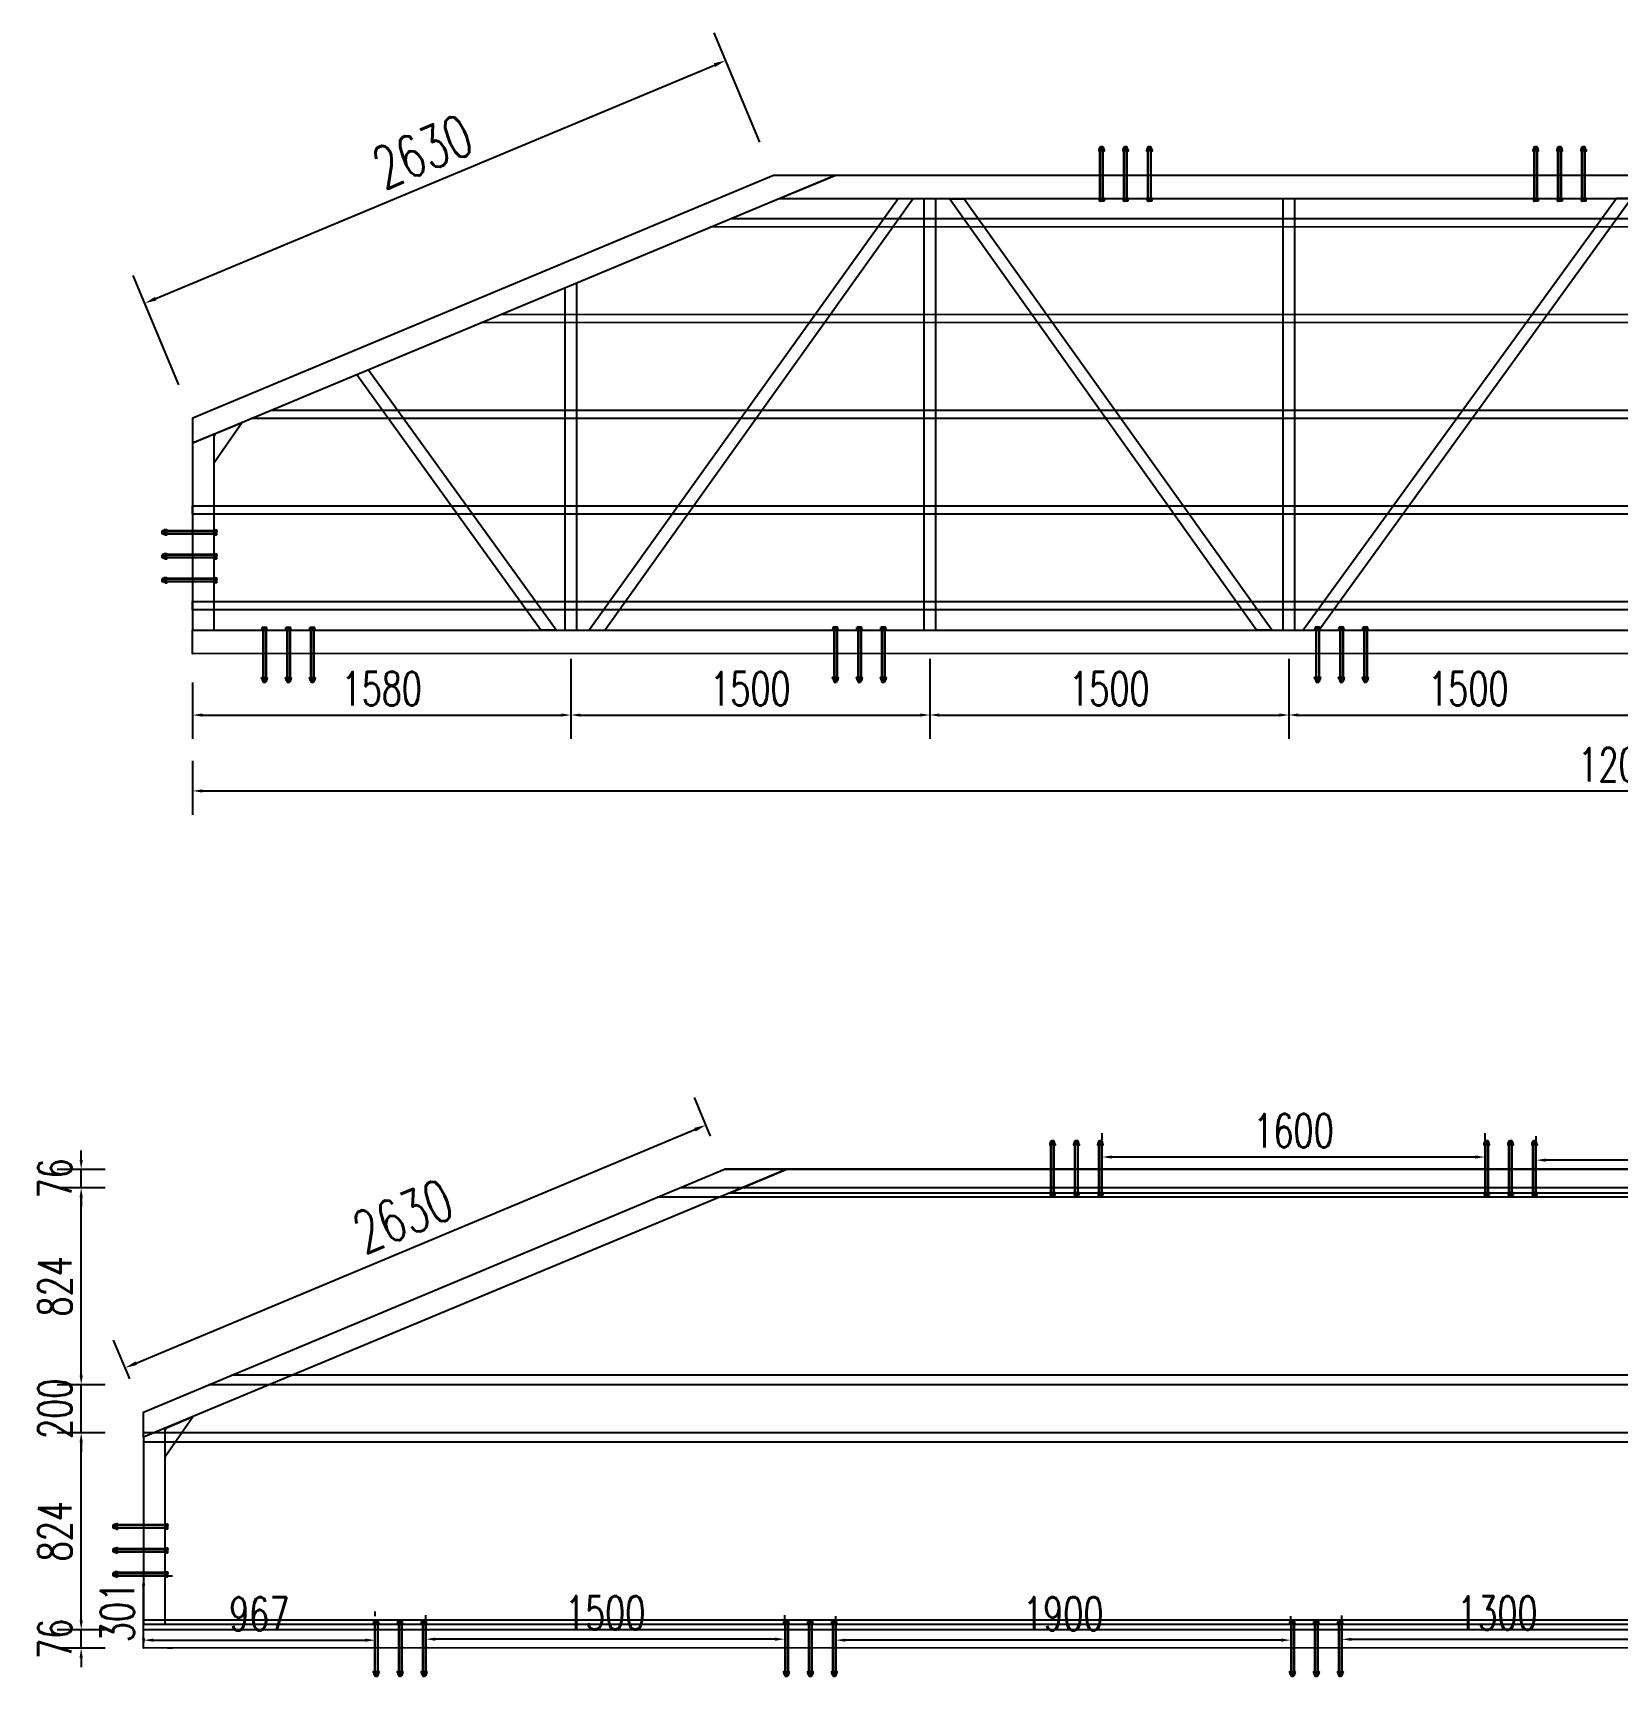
# Model space of a CAD drawing. Extents: x -18540 to 926017, y -610001 to -56924.
# Drawn here: x 34835 to 41456, y -579669 to -572803 of the extents above; entities that cross this region are included whole.
import ezdxf

# ---------------------------------------------------------------- set-up
doc = ezdxf.new("R2010")
doc.units = 0
doc.header["$LTSCALE"] = 10
doc.header["$MEASUREMENT"] = 0
for name, color, linetype in [('BJ02', 2, 'Continuous'), ('DIM_LEAD', 3, 'Continuous'), ('W-STEEL_FRAME钢架', 3, 'Continuous'), ('W-STEEL_KEEL钢龙骨', 5, 'Continuous'), ('浮箱U槽', 5, 'Continuous'), ('螺栓孔位', 2, 'Continuous')]:
    doc.layers.add(name, color=color, linetype=linetype)
doc.styles.add('STANDARD_T3', font='simplex.shx', dxfattribs={"width": 0.7, "bigfont": 'gbcbig.shx'})
doc.dimstyles.new('W&&10', dxfattribs={"dimtxt": 35, "dimasz": 10, "dimexe": 25, "dimexo": 30, "dimgap": 10, "dimtad": 1, "dimdec": 0, "dimzin": 0, "dimdsep": 46, "dimtxsty": 'STANDARD_T3', "dimcen": 0.09, "dimclrd": 1, "dimclre": 1, "dimclrt": 7, "dimazin": 2, "dimtfac": 1, "dimtdec": 0, "dimtix": 1, "dimtmove": 2, "dimatfit": 3, "dimfxl": 100, "dimtolj": 1, "dimtzin": 0, "dimarcsym": 0})
doc.dimstyles.new('W&&20', dxfattribs={"dimtxt": 70, "dimasz": 20, "dimexe": 50, "dimexo": 60, "dimgap": 20, "dimtad": 1, "dimdec": 0, "dimzin": 0, "dimdsep": 46, "dimtxsty": 'STANDARD_T3', "dimcen": 0.09, "dimclrd": 1, "dimclre": 1, "dimclrt": 7, "dimazin": 2, "dimtfac": 1, "dimtdec": 0, "dimtix": 1, "dimtmove": 2, "dimatfit": 3, "dimfxl": 100, "dimtolj": 1, "dimtzin": 0, "dimarcsym": 0})
doc.dimstyles.new('W&&40', dxfattribs={"dimtxt": 140, "dimasz": 40, "dimexe": 100, "dimexo": 120, "dimgap": 40, "dimtad": 1, "dimdec": 0, "dimzin": 0, "dimdsep": 46, "dimtxsty": 'STANDARD_T3', "dimcen": 0.09, "dimclrd": 1, "dimclre": 1, "dimclrt": 7, "dimazin": 2, "dimtfac": 1, "dimtdec": 0, "dimtix": 1, "dimtmove": 2, "dimatfit": 3, "dimfxl": 100, "dimtolj": 1, "dimtzin": 0, "dimarcsym": 0})
doc.dimstyles.new('W&&50', dxfattribs={"dimtxt": 175, "dimasz": 50, "dimexe": 125, "dimexo": 150, "dimgap": 50, "dimtad": 1, "dimdec": 0, "dimzin": 0, "dimdsep": 46, "dimtxsty": 'STANDARD_T3', "dimcen": 0.09, "dimclrd": 1, "dimclre": 1, "dimclrt": 7, "dimazin": 2, "dimtfac": 1, "dimtdec": 0, "dimtix": 1, "dimtmove": 2, "dimatfit": 3, "dimfxl": 100, "dimtolj": 1, "dimtzin": 0, "dimarcsym": 0})

# ---------------------------------------------------------------- blocks, each defined once
blk = doc.blocks.new('01')
h = blk.add_hatch()
h.set_pattern_fill('HOUND', color=77, scale=5)
h.set_pattern_definition([(0, (0, 0), (31.75, 7.9375), [127, -63.5]), (90, (0, 0), (-7.9375, -31.75), [127, -63.5])])
h.paths.add_polyline_path([(50227.1, 12927.9), (50227.1, 12727.9), (50427.1, 12727.9), (50427.1, 12927.9)])
h.paths.add_polyline_path([(50382.1, 12892.9, -1), (50402.1, 12892.9, -1)], flags=16)
h.paths.add_polyline_path([(50252.1, 12892.9, -1), (50272.1, 12892.9, -1)], flags=16)
h.paths.add_polyline_path([(50402.1, 12762.9, -1), (50382.1, 12762.9, -1)], flags=16)
h.paths.add_polyline_path([(50272.1, 12762.9, -1), (50252.1, 12762.9, -1)], flags=16)
at = {"color": 251}
blk.add_lwpolyline([(50227.1, 12927.9), (50427.1, 12927.9), (50427.1, 12727.9), (50227.1, 12727.9)], close=True, dxfattribs=at)
at = {"color": 6}
for centre in [(50262.1, 12892.9), (50392.1, 12892.9), (50262.1, 12762.9), (50392.1, 12762.9)]:
    blk.add_circle(centre, 10, dxfattribs=at)
blk = doc.blocks.new('*D2033')
at = {"color": 1, "lineweight": -2, "transparency": 16777216}
for p, q in [((400061.2, -112418), (399843.8, -112418)), ((399893.8, -112438), (399893.8, -112798.5)), ((399981.3, -112818.5), (399843.8, -112818.5))]:
    blk.add_line(p, q, dxfattribs=at)
at = {"color": 1, "transparency": 16777216}
for points in [[(399890.5, -112438), (399897.1, -112438), (399893.8, -112418)], [(399890.5, -112798.5), (399897.1, -112798.5), (399893.8, -112818.5)]]:
    blk.add_solid(points, dxfattribs=at)
at = {"layer": 'Defpoints', "color": 0, "transparency": 16777216}
for p in [(400121.2, -112418), (399893.8, -112818.5), (400041.3, -112818.5)]:
    blk.add_point(p, dxfattribs=at)
at = {"color": 7, "transparency": 16777216, "insert": (399838.8, -112618.3), "char_height": 70, "attachment_point": 5, "rotation": 90, "style": 'STANDARD_T3'}
blk.add_mtext('\\A1;400', dxfattribs=at)
blk = doc.blocks.new('*D2034')
at = {"color": 1, "lineweight": -2, "transparency": 16777216}
for p, q in [((399981.3, -114018), (399827.5, -114018)), ((399877.5, -114038), (399877.5, -114397.6)), ((400061.4, -114417.6), (399827.5, -114417.6))]:
    blk.add_line(p, q, dxfattribs=at)
at = {"color": 1, "transparency": 16777216}
for points in [[(399874.2, -114038), (399880.9, -114038), (399877.5, -114018)], [(399874.2, -114397.6), (399880.9, -114397.6), (399877.5, -114417.6)]]:
    blk.add_solid(points, dxfattribs=at)
at = {"layer": 'Defpoints', "color": 0, "transparency": 16777216}
for p in [(400041.3, -114018), (399877.5, -114417.6), (400121.4, -114417.6)]:
    blk.add_point(p, dxfattribs=at)
at = {"color": 7, "transparency": 16777216, "insert": (399822.5, -114217.8), "char_height": 70, "attachment_point": 5, "rotation": 90, "style": 'STANDARD_T3'}
blk.add_mtext('\\A1;400', dxfattribs=at)
blk = doc.blocks.new('*D1748')
at = {"color": 1, "lineweight": -2, "transparency": 16777216}
for p, q in [((400014.2, -112535.2), (400111.2, -112535.2)), ((400004.2, -112548), (400004.2, -112560.2)), ((400121.2, -112548), (400121.2, -112560.2))]:
    blk.add_line(p, q, dxfattribs=at)
at = {"color": 1, "transparency": 16777216}
for points in [[(400014.2, -112533.5), (400014.2, -112536.9), (400004.2, -112535.2)], [(400111.2, -112533.5), (400111.2, -112536.9), (400121.2, -112535.2)]]:
    blk.add_solid(points, dxfattribs=at)
at = {"layer": 'Defpoints', "color": 0, "transparency": 16777216}
for p in [(400004.2, -112518), (400121.2, -112518), (400121.2, -112535.2)]:
    blk.add_point(p, dxfattribs=at)
at = {"color": 7, "transparency": 16777216, "insert": (400062.7, -112507.7), "char_height": 35, "attachment_point": 5, "style": 'STANDARD_T3'}
blk.add_mtext('\\A1;117', dxfattribs=at)
blk = doc.blocks.new('1')
at = {"lineweight": -3}
for p, q in [((-1521938.3, 1214338.4), (-1521935.3, 1214338.4)), ((-1521938.3, 1214336.4), (-1521931.3, 1214336.4)), ((-1521938.3, 1214336.4), (-1521914.3, 1214336.4)), ((-1521936.3, 1214341.4), (-1521936.3, 1214346.4)), ((-1521936.3, 1214346.4), (-1521916.3, 1214346.4)), ((-1521935.3, 1214341.4), (-1521936.3, 1214341.4)), ((-1521933.9, 1214347.4), (-1521931.6, 1214347.4)), ((-1521933.3, 1214351.8), (-1521931.3, 1214354.8)), ((-1521933.3, 1214136.4), (-1521933.3, 1214351.8)), ((-1521919.3, 1214351.8), (-1521933.3, 1214351.8)), ((-1521931.6, 1214347.4), (-1521918.6, 1214347.4)), ((-1521931.6, 1214346.4), (-1521931.6, 1214341.4)), ((-1521921.3, 1214354.8), (-1521931.3, 1214354.8)), ((-1521919.3, 1214351.8), (-1521921.3, 1214354.8)), ((-1521918.6, 1214347.4), (-1521920.9, 1214347.4)), ((-1521920.9, 1214346.4), (-1521920.9, 1214341.4)), ((-1521919.3, 1214136.4), (-1521919.3, 1214351.8)), ((-1521917.3, 1214341.4), (-1521916.3, 1214341.4)), ((-1521914.3, 1214338.4), (-1521917.3, 1214338.4)), ((-1521916.3, 1214341.4), (-1521916.3, 1214346.4)), ((-1521938.3, 1214136.4), (-1521931.3, 1214136.4)), ((-1521938.3, 1214136.4), (-1521914.3, 1214136.4)), ((-1521938.3, 1214134.4), (-1521935.3, 1214134.4)), ((-1521935.3, 1214131.4), (-1521936.3, 1214131.4)), ((-1521936.3, 1214131.4), (-1521936.3, 1214126.4)), ((-1521936.3, 1214126.4), (-1521916.3, 1214126.4)), ((-1521933.9, 1214125.4), (-1521931.6, 1214125.4)), ((-1521931.6, 1214126.4), (-1521931.6, 1214131.4)), ((-1521931.6, 1214125.4), (-1521918.6, 1214125.4)), ((-1521920.9, 1214126.4), (-1521920.9, 1214131.4)), ((-1521918.6, 1214125.4), (-1521920.9, 1214125.4)), ((-1521914.3, 1214134.4), (-1521917.3, 1214134.4)), ((-1521917.3, 1214131.4), (-1521916.3, 1214131.4)), ((-1521916.3, 1214131.4), (-1521916.3, 1214126.4))]:
    blk.add_line(p, q, dxfattribs=at)
at = {"color": 1}
for p, q in [((-1521936.3, 1214346.4), (-1521933.9, 1214347.4)), ((-1521918.6, 1214347.4), (-1521916.3, 1214346.4))]:
    blk.add_line(p, q, dxfattribs=at)
at = {"color": 6, "lineweight": -3}
for p, q in [((-1521931.3, 1214136.4), (-1521931.3, 1214354.8)), ((-1521921.3, 1214136.4), (-1521921.3, 1214354.8))]:
    blk.add_line(p, q, dxfattribs=at)
at = {"lineweight": -3}
for points in [[(-1521933.3, 1214336.4), (-1521938.3, 1214336.4), (-1521938.3, 1214338.4), (-1521914.3, 1214338.4), (-1521914.3, 1214336.4), (-1521919.3, 1214336.4)], [(-1521935.3, 1214338.4), (-1521935.3, 1214341.4), (-1521917.3, 1214341.4), (-1521917.3, 1214338.4)], [(-1521933.3, 1214136.4), (-1521938.3, 1214136.4), (-1521938.3, 1214134.4), (-1521914.3, 1214134.4), (-1521914.3, 1214136.4), (-1521919.3, 1214136.4)], [(-1521935.3, 1214134.4), (-1521935.3, 1214131.4), (-1521917.3, 1214131.4), (-1521917.3, 1214134.4)]]:
    blk.add_lwpolyline(points, dxfattribs=at)
for centre, radius, start, end in [((-1521933.9, 1214128.6), 3.22, 223.60282, 316.39718), ((-1521926.3, 1214140.1), 14.7, 248.76069, 291.23931), ((-1521918.6, 1214128.6), 3.22, 223.60282, 316.39718)]:
    blk.add_arc(centre, radius, start, end, dxfattribs=at)
blk = doc.blocks.new('螺栓孔位')
at = {"layer": '螺栓孔位', "color": 1, "rotation": 270}
for p in [(-1214244.1, -1521833.3), (-1214244.1, -1521933.3), (-1214244.1, -1522033.3)]:
    blk.add_blockref('1', p, dxfattribs=at)
blk = doc.blocks.new('*D514')
at = {"layer": 'Defpoints', "color": 0, "transparency": 16777216}
for p in [(41117.4, -577513.3), (41117.4, -577549.7), (42917.4, -577549.2)]:
    blk.add_point(p, dxfattribs=at)
at = {"layer": '浮箱U槽', "color": 1, "lineweight": -2, "transparency": 16777216}
for p, q in [((41117.4, -577429.7), (41117.4, -577413.3)), ((42917.4, -577429.2), (42917.4, -577413.3)), ((42877.4, -577513.3), (41157.4, -577513.3))]:
    blk.add_line(p, q, dxfattribs=at)
at = {"layer": '浮箱U槽', "color": 1, "transparency": 16777216}
for points in [[(41157.4, -577506.6), (41157.4, -577519.9), (41117.4, -577513.3)], [(42877.4, -577506.6), (42877.4, -577519.9), (42917.4, -577513.3)]]:
    blk.add_solid(points, dxfattribs=at)
at = {"layer": '浮箱U槽', "color": 7, "transparency": 16777216, "insert": (42017.4, -577403.3), "char_height": 140, "attachment_point": 5, "style": 'STANDARD_T3'}
blk.add_mtext('\\A1;1800', dxfattribs=at)
blk = doc.blocks.new('*D515')
at = {"layer": 'Defpoints', "color": 0, "transparency": 16777216}
for p in [(39303.4, -577500.3), (39303.4, -577549.7), (40903.4, -577549.7)]:
    blk.add_point(p, dxfattribs=at)
at = {"layer": '浮箱U槽', "color": 1, "lineweight": -2, "transparency": 16777216}
for p, q in [((39303.4, -577429.7), (39303.4, -577400.3)), ((40903.4, -577429.7), (40903.4, -577400.3)), ((40863.4, -577500.3), (39343.4, -577500.3))]:
    blk.add_line(p, q, dxfattribs=at)
at = {"layer": '浮箱U槽', "color": 1, "transparency": 16777216}
for points in [[(39343.4, -577493.6), (39343.4, -577506.9), (39303.4, -577500.3)], [(40863.4, -577493.6), (40863.4, -577506.9), (40903.4, -577500.3)]]:
    blk.add_solid(points, dxfattribs=at)
at = {"layer": '浮箱U槽', "color": 7, "transparency": 16777216, "insert": (40103.4, -577390.3), "char_height": 140, "attachment_point": 5, "style": 'STANDARD_T3'}
blk.add_mtext('\\A1;1600', dxfattribs=at)
blk = doc.blocks.new('*D519')
at = {"layer": 'Defpoints', "color": 0, "transparency": 16777216}
for p in [(40305.4, -579515.6), (40305.4, -579550.1), (41605.4, -579549.5)]:
    blk.add_point(p, dxfattribs=at)
at = {"layer": '浮箱U槽', "color": 1, "lineweight": -2, "transparency": 16777216}
for p, q in [((40305.4, -579430.1), (40305.4, -579415.6)), ((41605.4, -579429.5), (41605.4, -579415.6)), ((41565.4, -579515.6), (40345.4, -579515.6))]:
    blk.add_line(p, q, dxfattribs=at)
at = {"layer": '浮箱U槽', "color": 1, "transparency": 16777216}
for points in [[(40345.4, -579508.9), (40345.4, -579522.2), (40305.4, -579515.6)], [(41565.4, -579508.9), (41565.4, -579522.2), (41605.4, -579515.6)]]:
    blk.add_solid(points, dxfattribs=at)
at = {"layer": '浮箱U槽', "color": 7, "transparency": 16777216, "insert": (40955.4, -579405.6), "char_height": 140, "attachment_point": 5, "style": 'STANDARD_T3'}
blk.add_mtext('\\A1;1300', dxfattribs=at)
blk = doc.blocks.new('*D520')
at = {"layer": 'Defpoints', "color": 0, "transparency": 16777216}
for p in [(38191, -579518.9), (38191, -579550.4), (40091.4, -579551.4)]:
    blk.add_point(p, dxfattribs=at)
at = {"layer": '浮箱U槽', "color": 1, "lineweight": -2, "transparency": 16777216}
for p, q in [((38191, -579430.4), (38191, -579418.9)), ((40091.4, -579431.4), (40091.4, -579418.9)), ((40051.4, -579518.9), (38231, -579518.9))]:
    blk.add_line(p, q, dxfattribs=at)
at = {"layer": '浮箱U槽', "color": 1, "transparency": 16777216}
for points in [[(38231, -579512.2), (38231, -579525.6), (38191, -579518.9)], [(40051.4, -579512.2), (40051.4, -579525.6), (40091.4, -579518.9)]]:
    blk.add_solid(points, dxfattribs=at)
at = {"layer": '浮箱U槽', "color": 7, "transparency": 16777216, "insert": (39141.2, -579408.9), "char_height": 140, "attachment_point": 5, "style": 'STANDARD_T3'}
blk.add_mtext('\\A1;1900', dxfattribs=at)
blk = doc.blocks.new('*D521')
at = {"layer": 'Defpoints', "color": 0, "transparency": 16777216}
for p in [(36477, -579515), (36477, -579550.6), (37977, -579550.4)]:
    blk.add_point(p, dxfattribs=at)
at = {"layer": '浮箱U槽', "color": 1, "lineweight": -2, "transparency": 16777216}
for p, q in [((36477, -579430.6), (36477, -579415)), ((37977, -579430.4), (37977, -579415)), ((37937, -579515), (36517, -579515))]:
    blk.add_line(p, q, dxfattribs=at)
at = {"layer": '浮箱U槽', "color": 1, "transparency": 16777216}
for points in [[(36517, -579508.3), (36517, -579521.6), (36477, -579515)], [(37937, -579508.3), (37937, -579521.6), (37977, -579515)]]:
    blk.add_solid(points, dxfattribs=at)
at = {"layer": '浮箱U槽', "color": 7, "transparency": 16777216, "insert": (37227, -579405), "char_height": 140, "attachment_point": 5, "style": 'STANDARD_T3'}
blk.add_mtext('\\A1;1500', dxfattribs=at)
blk = doc.blocks.new('*D525')
at = {"layer": 'Defpoints', "color": 0, "transparency": 16777216}
for p in [(35298.3, -579251), (35298.3, -579251), (35298.3, -579552)]:
    blk.add_point(p, dxfattribs=at)
at = {"layer": '浮箱U槽', "color": 1, "lineweight": -2, "transparency": 16777216}
for p, q in [((35418.3, -579251), (35398.3, -579251)), ((35298.3, -579512), (35298.3, -579291)), ((35418.3, -579552), (35398.3, -579552))]:
    blk.add_line(p, q, dxfattribs=at)
at = {"layer": '浮箱U槽', "color": 1, "transparency": 16777216}
for points in [[(35291.6, -579291), (35304.9, -579291), (35298.3, -579251)], [(35291.6, -579512), (35304.9, -579512), (35298.3, -579552)]]:
    blk.add_solid(points, dxfattribs=at)
at = {"layer": '浮箱U槽', "color": 7, "transparency": 16777216, "insert": (35188.3, -579401.5), "char_height": 140, "attachment_point": 5, "rotation": 90, "style": 'STANDARD_T3'}
blk.add_mtext('\\A1;301', dxfattribs=at)
blk = doc.blocks.new('*D526')
at = {"layer": 'Defpoints', "color": 0, "transparency": 16777216}
for p in [(35298.3, -579519.1), (36265, -579519.1), (36265, -579519.1)]:
    blk.add_point(p, dxfattribs=at)
at = {"layer": '浮箱U槽', "color": 1, "lineweight": -2, "transparency": 16777216}
for p, q in [((35298.3, -579399.1), (35298.3, -579419.1)), ((36265, -579399.1), (36265, -579419.1)), ((35338.3, -579519.1), (36225, -579519.1))]:
    blk.add_line(p, q, dxfattribs=at)
at = {"layer": '浮箱U槽', "color": 1, "transparency": 16777216}
for points in [[(35338.3, -579512.4), (35338.3, -579525.7), (35298.3, -579519.1)], [(36225, -579512.4), (36225, -579525.7), (36265, -579519.1)]]:
    blk.add_solid(points, dxfattribs=at)
at = {"layer": '浮箱U槽', "color": 7, "transparency": 16777216, "insert": (35781.6, -579409.1), "char_height": 140, "attachment_point": 5, "style": 'STANDARD_T3'}
blk.add_mtext('\\A1;967', dxfattribs=at)
blk = doc.blocks.new('*D533')
at = {"layer": 'Defpoints', "color": 0, "transparency": 16777216}
for p in [(37083.7, -575298.1), (35503.2, -575398.1), (37083.7, -575653.4)]:
    blk.add_point(p, dxfattribs=at)
at = {"layer": '浮箱U槽', "color": 1, "lineweight": -2, "transparency": 16777216}
for p, q in [((37083.7, -575418.1), (37083.7, -575753.4)), ((35503.2, -575518.1), (35503.2, -575753.4)), ((35543.2, -575653.4), (37043.7, -575653.4))]:
    blk.add_line(p, q, dxfattribs=at)
at = {"layer": '浮箱U槽', "color": 1, "transparency": 16777216}
for points in [[(35543.2, -575646.8), (35543.2, -575660.1), (35503.2, -575653.4)], [(37043.7, -575646.8), (37043.7, -575660.1), (37083.7, -575653.4)]]:
    blk.add_solid(points, dxfattribs=at)
at = {"layer": '浮箱U槽', "color": 7, "transparency": 16777216, "insert": (36293.5, -575543.4), "char_height": 140, "attachment_point": 5, "style": 'STANDARD_T3'}
blk.add_mtext('\\A1;1580', dxfattribs=at)
blk = doc.blocks.new('*D534')
at = {"layer": 'Defpoints', "color": 0, "transparency": 16777216}
for p in [(37083.7, -575298.1), (38583.7, -575298.1), (38583.7, -575653.4)]:
    blk.add_point(p, dxfattribs=at)
at = {"layer": '浮箱U槽', "color": 1, "lineweight": -2, "transparency": 16777216}
for p, q in [((37083.7, -575418.1), (37083.7, -575753.4)), ((38583.7, -575418.1), (38583.7, -575753.4)), ((37123.7, -575653.4), (38543.7, -575653.4))]:
    blk.add_line(p, q, dxfattribs=at)
at = {"layer": '浮箱U槽', "color": 1, "transparency": 16777216}
for points in [[(37123.7, -575646.8), (37123.7, -575660.1), (37083.7, -575653.4)], [(38543.7, -575646.8), (38543.7, -575660.1), (38583.7, -575653.4)]]:
    blk.add_solid(points, dxfattribs=at)
at = {"layer": '浮箱U槽', "color": 7, "transparency": 16777216, "insert": (37833.7, -575543.4), "char_height": 140, "attachment_point": 5, "style": 'STANDARD_T3'}
blk.add_mtext('\\A1;1500', dxfattribs=at)
blk = doc.blocks.new('*D535')
at = {"layer": 'Defpoints', "color": 0, "transparency": 16777216}
for p in [(38583.7, -575298.1), (40083.7, -575298.1), (40083.7, -575653.4)]:
    blk.add_point(p, dxfattribs=at)
at = {"layer": '浮箱U槽', "color": 1, "lineweight": -2, "transparency": 16777216}
for p, q in [((38583.7, -575418.1), (38583.7, -575753.4)), ((40083.7, -575418.1), (40083.7, -575753.4)), ((38623.7, -575653.4), (40043.7, -575653.4))]:
    blk.add_line(p, q, dxfattribs=at)
at = {"layer": '浮箱U槽', "color": 1, "transparency": 16777216}
for points in [[(38623.7, -575646.8), (38623.7, -575660.1), (38583.7, -575653.4)], [(40043.7, -575646.8), (40043.7, -575660.1), (40083.7, -575653.4)]]:
    blk.add_solid(points, dxfattribs=at)
at = {"layer": '浮箱U槽', "color": 7, "transparency": 16777216, "insert": (39333.7, -575543.4), "char_height": 140, "attachment_point": 5, "style": 'STANDARD_T3'}
blk.add_mtext('\\A1;1500', dxfattribs=at)
blk = doc.blocks.new('*D536')
at = {"layer": 'Defpoints', "color": 0, "transparency": 16777216}
for p in [(40083.7, -575298.1), (41583.7, -575296.1), (41583.7, -575653.4)]:
    blk.add_point(p, dxfattribs=at)
at = {"layer": '浮箱U槽', "color": 1, "lineweight": -2, "transparency": 16777216}
for p, q in [((40083.7, -575418.1), (40083.7, -575753.4)), ((41583.7, -575416.1), (41583.7, -575753.4)), ((40123.7, -575653.4), (41543.7, -575653.4))]:
    blk.add_line(p, q, dxfattribs=at)
at = {"layer": '浮箱U槽', "color": 1, "transparency": 16777216}
for points in [[(40123.7, -575646.8), (40123.7, -575660.1), (40083.7, -575653.4)], [(41543.7, -575646.8), (41543.7, -575660.1), (41583.7, -575653.4)]]:
    blk.add_solid(points, dxfattribs=at)
at = {"layer": '浮箱U槽', "color": 7, "transparency": 16777216, "insert": (40833.7, -575543.4), "char_height": 140, "attachment_point": 5, "style": 'STANDARD_T3'}
blk.add_mtext('\\A1;1500', dxfattribs=at)
blk = doc.blocks.new('*D540')
at = {"layer": 'Defpoints', "color": 0, "transparency": 16777216}
for p in [(35503.2, -575724.2), (47502.8, -575742.2), (47502.8, -575970.6)]:
    blk.add_point(p, dxfattribs=at)
at = {"layer": '浮箱U槽', "color": 1, "lineweight": -2, "transparency": 16777216}
for p, q in [((35503.2, -575844.2), (35503.2, -576070.6)), ((47502.8, -575862.2), (47502.8, -576070.6)), ((35543.2, -575970.6), (47462.8, -575970.6))]:
    blk.add_line(p, q, dxfattribs=at)
at = {"layer": '浮箱U槽', "color": 1, "transparency": 16777216}
for points in [[(35543.2, -575963.9), (35543.2, -575977.2), (35503.2, -575970.6)], [(47462.8, -575963.9), (47462.8, -575977.2), (47502.8, -575970.6)]]:
    blk.add_solid(points, dxfattribs=at)
at = {"layer": '浮箱U槽', "color": 7, "transparency": 16777216, "insert": (41503, -575860.6), "char_height": 140, "attachment_point": 5, "style": 'STANDARD_T3'}
blk.add_mtext('\\A1;12000', dxfattribs=at)
blk = doc.blocks.new('*D542')
at = {"layer": 'Defpoints', "color": 0, "transparency": 16777216}
for p in [(35037.3, -579475.8), (35298.3, -579475.8), (35298.3, -579552)]:
    blk.add_point(p, dxfattribs=at)
at = {"layer": '浮箱U槽', "color": 1, "lineweight": -2, "transparency": 16777216}
for p, q in [((35037.3, -579435.8), (35037.3, -579395.8)), ((35137.3, -579475.8), (34937.3, -579475.8)), ((35037.3, -579552), (35037.3, -579475.8)), ((35137.3, -579552), (34937.3, -579552)), ((35037.3, -579592), (35037.3, -579632))]:
    blk.add_line(p, q, dxfattribs=at)
at = {"layer": '浮箱U槽', "color": 1, "transparency": 16777216}
for points in [[(35030.7, -579435.8), (35044, -579435.8), (35037.3, -579475.8)], [(35030.7, -579592), (35044, -579592), (35037.3, -579552)]]:
    blk.add_solid(points, dxfattribs=at)
at = {"layer": '浮箱U槽', "color": 7, "transparency": 16777216, "insert": (34927.3, -579513.9), "char_height": 140, "attachment_point": 5, "rotation": 90, "style": 'STANDARD_T3'}
blk.add_mtext('\\A1;76', dxfattribs=at)
blk = doc.blocks.new('*D543')
at = {"layer": 'Defpoints', "color": 0, "transparency": 16777216}
for p in [(35037.3, -578652.2), (35298.4, -578652.2), (35298.3, -579475.8)]:
    blk.add_point(p, dxfattribs=at)
at = {"layer": '浮箱U槽', "color": 1, "lineweight": -2, "transparency": 16777216}
for p, q in [((35137.3, -578652.2), (34937.3, -578652.2)), ((35037.3, -579435.8), (35037.3, -578692.2)), ((35137.3, -579475.8), (34937.3, -579475.8))]:
    blk.add_line(p, q, dxfattribs=at)
at = {"layer": '浮箱U槽', "color": 1, "transparency": 16777216}
for points in [[(35030.7, -578692.2), (35044, -578692.2), (35037.3, -578652.2)], [(35030.7, -579435.8), (35044, -579435.8), (35037.3, -579475.8)]]:
    blk.add_solid(points, dxfattribs=at)
at = {"layer": '浮箱U槽', "color": 7, "transparency": 16777216, "insert": (34927.3, -579064), "char_height": 140, "attachment_point": 5, "rotation": 90, "style": 'STANDARD_T3'}
blk.add_mtext('\\A1;824', dxfattribs=at)
blk = doc.blocks.new('*D544')
at = {"layer": 'Defpoints', "color": 0, "transparency": 16777216}
for p in [(35037.3, -578452.3), (35569.6, -578452.3), (35298.4, -578652.2)]:
    blk.add_point(p, dxfattribs=at)
at = {"layer": '浮箱U槽', "color": 1, "lineweight": -2, "transparency": 16777216}
for p, q in [((35037.3, -578412.3), (35037.3, -578372.3)), ((35137.3, -578452.3), (34937.3, -578452.3)), ((35037.3, -578652.2), (35037.3, -578452.3)), ((35137.3, -578652.2), (34937.3, -578652.2)), ((35037.3, -578692.2), (35037.3, -578732.2))]:
    blk.add_line(p, q, dxfattribs=at)
at = {"layer": '浮箱U槽', "color": 1, "transparency": 16777216}
for points in [[(35030.7, -578412.3), (35044, -578412.3), (35037.3, -578452.3)], [(35030.7, -578692.2), (35044, -578692.2), (35037.3, -578652.2)]]:
    blk.add_solid(points, dxfattribs=at)
at = {"layer": '浮箱U槽', "color": 7, "transparency": 16777216, "insert": (34927.3, -578552.3), "char_height": 140, "attachment_point": 5, "rotation": 90, "style": 'STANDARD_T3'}
blk.add_mtext('\\A1;200', dxfattribs=at)
blk = doc.blocks.new('*D545')
at = {"layer": 'Defpoints', "color": 0, "transparency": 16777216}
for p in [(35037.3, -577628.3), (37541.3, -577628.3), (35569.6, -578452.3)]:
    blk.add_point(p, dxfattribs=at)
at = {"layer": '浮箱U槽', "color": 1, "lineweight": -2, "transparency": 16777216}
for p, q in [((35137.3, -577628.3), (34937.3, -577628.3)), ((35037.3, -578412.3), (35037.3, -577668.3)), ((35137.3, -578452.3), (34937.3, -578452.3))]:
    blk.add_line(p, q, dxfattribs=at)
at = {"layer": '浮箱U槽', "color": 1, "transparency": 16777216}
for points in [[(35030.7, -577668.3), (35044, -577668.3), (35037.3, -577628.3)], [(35030.7, -578412.3), (35044, -578412.3), (35037.3, -578452.3)]]:
    blk.add_solid(points, dxfattribs=at)
at = {"layer": '浮箱U槽', "color": 7, "transparency": 16777216, "insert": (34927.3, -578040.3), "char_height": 140, "attachment_point": 5, "rotation": 90, "style": 'STANDARD_T3'}
blk.add_mtext('\\A1;824', dxfattribs=at)
blk = doc.blocks.new('*D546')
at = {"layer": 'Defpoints', "color": 0, "transparency": 16777216}
for p in [(35037.3, -577552.3), (37725.7, -577552.3), (37541.3, -577628.3)]:
    blk.add_point(p, dxfattribs=at)
at = {"layer": '浮箱U槽', "color": 1, "lineweight": -2, "transparency": 16777216}
for p, q in [((35037.3, -577512.3), (35037.3, -577472.3)), ((35137.3, -577552.3), (34937.3, -577552.3)), ((35037.3, -577628.3), (35037.3, -577552.3)), ((35137.3, -577628.3), (34937.3, -577628.3)), ((35037.3, -577668.3), (35037.3, -577708.3))]:
    blk.add_line(p, q, dxfattribs=at)
at = {"layer": '浮箱U槽', "color": 1, "transparency": 16777216}
for points in [[(35030.7, -577512.3), (35044, -577512.3), (35037.3, -577552.3)], [(35030.7, -577668.3), (35044, -577668.3), (35037.3, -577628.3)]]:
    blk.add_solid(points, dxfattribs=at)
at = {"layer": '浮箱U槽', "color": 7, "transparency": 16777216, "insert": (34927.3, -577590.3), "char_height": 140, "attachment_point": 5, "rotation": 90, "style": 'STANDARD_T3'}
blk.add_mtext('\\A1;76', dxfattribs=at)
blk = doc.blocks.new('*D1730')
at = {"layer": 'Defpoints', "color": 0, "transparency": 16777216}
for p in [(37730.1, -572918.3), (37930.4, -573397.4), (35503.4, -574411.8)]:
    blk.add_point(p, dxfattribs=at)
at = {"layer": 'DIM_LEAD', "color": 1, "lineweight": -2, "transparency": 16777216}
for p, q in [((37872.6, -573259), (37681.9, -572802.9)), ((35349.2, -573913.3), (37684, -572937.5)), ((35445.5, -574273.4), (35254.9, -573817.3))]:
    blk.add_line(p, q, dxfattribs=at)
at = {"layer": 'DIM_LEAD', "color": 1, "transparency": 16777216}
for points in [[(37680.8, -572929.9), (37687.2, -572945.2), (37730.1, -572918.3)], [(35346, -573905.7), (35352.4, -573921), (35303.1, -573932.6)]]:
    blk.add_solid(points, dxfattribs=at)
at = {"layer": 'DIM_LEAD', "color": 7, "transparency": 16777216, "insert": (36463.6, -573298.6), "char_height": 175, "attachment_point": 5, "rotation": 22.682, "style": 'STANDARD_T3'}
blk.add_mtext('\\A1;2630', dxfattribs=at)
blk = doc.blocks.new('*D1731')
at = {"color": 1, "lineweight": -2, "transparency": 16777216}
for p, q in [((37667.6, -577412.9), (37600, -577251.3)), ((35267.3, -578361.7), (37602.1, -577385.9)), ((35240.6, -578427.3), (35173, -578265.6))]:
    blk.add_line(p, q, dxfattribs=at)
at = {"color": 1, "transparency": 16777216}
for points in [[(37598.9, -577378.2), (37605.3, -577393.6), (37648.2, -577366.6)], [(35264.1, -578354), (35270.5, -578369.4), (35221.2, -578381)]]:
    blk.add_solid(points, dxfattribs=at)
at = {"layer": 'Defpoints', "color": 0, "transparency": 16777216}
for p in [(37648.2, -577366.6), (37725.4, -577551.3), (35298.4, -578565.7)]:
    blk.add_point(p, dxfattribs=at)
at = {"color": 7, "transparency": 16777216, "insert": (36381.7, -577746.9), "char_height": 175, "attachment_point": 5, "rotation": 22.682, "style": 'STANDARD_T3'}
blk.add_mtext('\\A1;2630', dxfattribs=at)
blk = doc.blocks.new('C-11')
at = {"color": 3}
blk.add_lwpolyline([(390828.5, -112418), (388141.3, -113537.8), (388141.3, -113432.7), (390568.3, -112418.4)], close=True, dxfattribs=at)
at = {"color": 2}
for points in [[(400121.2, -112518), (390589.1, -112518), (390828.5, -112418), (400121.2, -112418)], [(388141.1, -114319), (388231.1, -114319), (388231.1, -113500.4), (388141.1, -113537.9)], [(400121.4, -114319), (400121.4, -114417.6), (388141.1, -114419), (388141.1, -114319)]]:
    blk.add_lwpolyline(points, close=True, dxfattribs=at)
at = {"color": 6}
blk.add_lwpolyline([(400004.4, -114319), (399914.2, -114319), (399914.2, -112518), (400004.2, -112518)], close=True, dxfattribs=at)
at = {"color": 1}
blk.add_lwpolyline([(388348.2, -113451.6), (388231.1, -113620.7), (388231.1, -113510.4), (388236.2, -113498.3)], close=True, dxfattribs=at)
at = {"layer": 'W-STEEL_FRAME钢架', "color": 1}
for points in [[(389797.8, -114319), (389863.4, -114319), (391150.5, -112518), (391089.1, -112518), (389797.8, -114319)], [(392652.6, -114319), (392587, -114319), (391304.1, -112518), (391365.6, -112518), (392652.6, -114319)], [(392781.4, -114319), (392847, -114319), (394152.6, -112516), (394091.2, -112516), (392781.4, -114319)], [(395664.2, -114319), (395598.6, -114319), (394302.6, -112516), (394364, -112516), (395664.2, -114319)], [(395802.6, -114319), (395868.2, -114319), (397152.6, -112516), (397091.2, -112516), (395802.6, -114319)], [(398652.6, -114319), (398587, -114319), (397302.6, -112516), (397364, -112516), (398652.6, -114319)], [(399407.1, -112517.3), (399472.7, -112518.7), (399931.5, -113116.8), (399930.8, -113186.9), (399407.1, -112517.3)], [(389696.6, -112889.9), (389696.6, -114319), (389746.6, -114319), (389746.6, -112869)], [(389661.8, -114319), (389596.2, -114319), (388827.1, -113252.1)], [(388875.8, -113231.8), (389661.8, -114319)], [(399388.2, -114319), (399453.8, -114319), (399931.2, -113641.2), (399931.2, -113571), (399388.2, -114319)]]:
    blk.add_lwpolyline(points, dxfattribs=at)
for points in [[(391196.6, -114319), (391246.6, -114319), (391246.6, -112518), (391196.6, -112518)], [(392696.6, -114319), (392746.6, -114319), (392746.6, -112518), (392696.6, -112518)], [(394196.6, -114317), (394246.6, -114317), (394246.6, -112516), (394196.6, -112516)], [(395696.6, -114319), (395746.6, -114319), (395746.6, -112518), (395696.6, -112518)], [(397196.6, -114319), (397246.6, -114319), (397246.6, -112516), (397196.6, -112516)], [(398700.9, -114319), (398750.9, -114319), (398750.9, -112518), (398700.9, -112518)]]:
    blk.add_lwpolyline(points, close=True, dxfattribs=at)
at = {"layer": 'W-STEEL_KEEL钢龙骨', "color": 4}
for points in [[(390388.2, -112599.8), (400121.4, -112600.1), (400121.4, -112635.1), (390304.2, -112634.8)], [(389428.1, -112999.7), (400121.4, -113000.1), (400121.4, -113035.1), (389344.1, -113034.7)], [(388468, -113399.7), (400121.4, -113400.1), (400121.4, -113435.1), (388384, -113434.7)]]:
    blk.add_lwpolyline(points, dxfattribs=at)
for points in [[(400121.4, -113835.1), (388141.1, -113834.7), (388141.1, -113799.7), (400121.4, -113800.1)], [(400121.4, -114235.1), (388141.1, -114234.7), (388141.1, -114199.7), (400121.4, -114200.1)]]:
    blk.add_lwpolyline(points, close=True, dxfattribs=at)
at = {"color": 4, "rotation": 180}
blk.add_blockref('01', (450351.4, -99990.6), dxfattribs=at)
at = {"color": 4, "xscale": -1}
blk.add_blockref('01', (450351.4, -126845.9), dxfattribs=at)
at = {"layer": '螺栓孔位', "xscale": -1, "rotation": 270}
blk.add_blockref('螺栓孔位', (399678.4, -112410.3), dxfattribs=at)
at = {"layer": '螺栓孔位', "rotation": 270}
for p in [(388548.1, -114426.8), (399678.4, -114426.8)]:
    blk.add_blockref('螺栓孔位', p, dxfattribs=at)
at = {"color": 2}
for base, p1, p2, picture, middle in [((399893.7926, -112818.4795), (400121.1606, -112418.0443), (400041.2783, -112818.4795), '*D2033', (399838.7926, -112618.2619)), ((399877.5, -114417.6), (400041.3, -114018), (400121.4, -114417.6), '*D2034', (399822.5, -114217.8))]:
    dim = blk.add_linear_dim(base=base, p1=p1, p2=p2, angle=90, dimstyle='W&&20', dxfattribs=at)
    dim.commit()
    dim.dimension.update_dxf_attribs({"geometry": picture, "text_midpoint": middle})
dim = blk.add_linear_dim(base=(400121.2, -112535.2), p1=(400004.2, -112518), p2=(400121.2, -112518), dimstyle='W&&10', dxfattribs=at)
dim.commit()
dim.dimension.update_dxf_attribs({"geometry": '*D1748', "text_midpoint": (400062.7, -112507.7)})

msp = doc.modelspace()

# ---------------------------------------------------------------- linework, layer by layer
at = {"color": 3}
msp.add_lwpolyline([(37985.5, -577551.3), (35298.4, -578670.8), (35298.4, -578565.7), (37725.4, -577551.3)], close=True, dxfattribs=at)
at = {"color": 2}
for points in [[(47278.3, -577651), (37746.3, -577651), (37985.5, -577551.3), (47278.3, -577551)], [(35298.3, -579452), (35388.3, -579452), (35388.3, -578633.3), (35298.3, -578670.8)], [(47278.5, -579452), (47278.5, -579550.5), (35298.3, -579552), (35298.3, -579452)]]:
    msp.add_lwpolyline(points, close=True, dxfattribs=at)
at = {"color": 1}
msp.add_lwpolyline([(35505.3, -578584.6), (35388.3, -578753.6), (35388.3, -578643.3), (35393.3, -578631.2)], close=True, dxfattribs=at)
at = {"layer": '浮箱U槽', "color": 2}
msp.add_line((47278.3, -577551), (37725.4, -577551.3), dxfattribs=at)
at = {"layer": '浮箱U槽'}
for p, q in [((47178.3, -577668.3), (37445.6, -577668.3)), ((47278.3, -577628.3), (37541.3, -577628.3)), ((47178.4, -578412.3), (35665.3, -578412.3)), ((47178.4, -578452.3), (35569.6, -578452.3)), ((47178.4, -578692.2), (35298.3, -578692.2)), ((47178.4, -578652.2), (35298.4, -578652.2)), ((47178.5, -579435.8), (35298.3, -579435.8)), ((47278.5, -579475.8), (35298.3, -579475.8))]:
    msp.add_line(p, q, dxfattribs=at)

# ---------------------------------------------------------------- block references
at = {"layer": 'BJ02', "color": 1}
msp.add_blockref('C-11', (-352637.9, -460979.1), dxfattribs=at)
at = {"layer": '螺栓孔位', "xscale": -1, "rotation": 270}
for p in [(39408.4, -573387.9), (41222.4, -573387.9), (39203.4, -577541.8), (41017.4, -577541.8)]:
    msp.add_blockref('螺栓孔位', p, dxfattribs=at)
at = {"layer": '螺栓孔位'}
for p, rotation in [((35485.5, -574997.1), 180), ((38296, -575404.8), 270), ((40310.4, -575404.8), 270), ((35280.5, -579151), 180), ((36377, -579558.7), 270), ((38091, -579558.7), 270), ((40205.4, -579558.7), 270)]:
    msp.add_blockref('螺栓孔位', p, dxfattribs=dict(at, rotation=rotation))

# ---------------------------------------------------------------- dimensions: what is measured, and where the dimension line sits
at = {"color": 4}
dim = msp.add_aligned_dim(p1=(35298.4, -578565.7), p2=(37725.4, -577551.3), distance=200.2, dimstyle='W&&50', dxfattribs=at)
dim.commit()
dim.dimension.update_dxf_attribs({"geometry": '*D1731', "text_midpoint": (36381.7, -577746.9)})
at = {"layer": 'DIM_LEAD'}
dim = msp.add_aligned_dim(p1=(35503.4, -574411.8), p2=(37930.4, -573397.4), distance=519.3, dimstyle='W&&50', dxfattribs=at)
dim.commit()
dim.dimension.update_dxf_attribs({"geometry": '*D1730', "text_midpoint": (36463.6, -573298.6)})
at = {"layer": '浮箱U槽'}
for base, p1, p2, picture, middle in [((37083.6762, -575653.4496), (35503.2246, -575398.1045), (37083.6762, -575298.1045), '*D533', (36293.4504, -575543.4496)), ((38583.7, -575653.4), (37083.7, -575298.1), (38583.7, -575298.1), '*D534', (37833.7, -575543.4)), ((40083.7, -575653.4), (38583.7, -575298.1), (40083.7, -575298.1), '*D535', (39333.7, -575543.4)), ((41583.7, -575653.4), (40083.7, -575298.1), (41583.7, -575296.1), '*D536', (40833.7, -575543.4)), ((47502.8, -575970.6), (35503.2, -575724.2), (47502.8, -575742.2), '*D540', (41503, -575860.6)), ((39303.4, -577500.3), (40903.4, -577549.7), (39303.4, -577549.7), '*D515', (40103.4, -577390.3)), ((41117.4, -577513.3), (42917.4, -577549.2), (41117.4, -577549.7), '*D514', (42017.4, -577403.3)), ((36265, -579519.1), (35298.3, -579519.1), (36265, -579519.1), '*D526', (35781.6, -579409.1)), ((36477, -579515), (37977, -579550.4), (36477, -579550.6), '*D521', (37227, -579405)), ((38191, -579518.9), (40091.4, -579551.4), (38191, -579550.4), '*D520', (39141.2, -579408.9)), ((40305.4, -579515.6), (41605.4, -579549.5), (40305.4, -579550.1), '*D519', (40955.4, -579405.6))]:
    dim = msp.add_linear_dim(base=base, p1=p1, p2=p2, dimstyle='W&&40', dxfattribs=at)
    dim.commit()
    dim.dimension.update_dxf_attribs({"geometry": picture, "text_midpoint": middle})
for base, p1, p2, picture, middle in [((35037.3, -577552.3), (37541.3, -577628.3), (37725.7, -577552.3), '*D546', (34927.3, -577590.3)), ((35037.3, -577628.3), (35569.6, -578452.3), (37541.3, -577628.3), '*D545', (34927.3, -578040.3)), ((35037.3, -578452.3), (35298.4, -578652.2), (35569.6, -578452.3), '*D544', (34927.3, -578552.3)), ((35037.3, -578652.2), (35298.3, -579475.8), (35298.4, -578652.2), '*D543', (34927.3, -579064)), ((35037.3, -579475.8), (35298.3, -579552), (35298.3, -579475.8), '*D542', (34927.3, -579513.9))]:
    dim = msp.add_linear_dim(base=base, p1=p1, p2=p2, angle=90, dimstyle='W&&40', override={"dimfxlon": 1}, dxfattribs=at)
    dim.commit()
    dim.dimension.update_dxf_attribs({"geometry": picture, "text_midpoint": middle})
dim = msp.add_linear_dim(base=(35298.3, -579251), p1=(35298.3, -579552), p2=(35298.3, -579251), angle=90, dimstyle='W&&40', dxfattribs=at)
dim.commit()
dim.dimension.update_dxf_attribs({"geometry": '*D525', "text_midpoint": (35188.3, -579401.5)})

doc.saveas('drawing.dxf')
